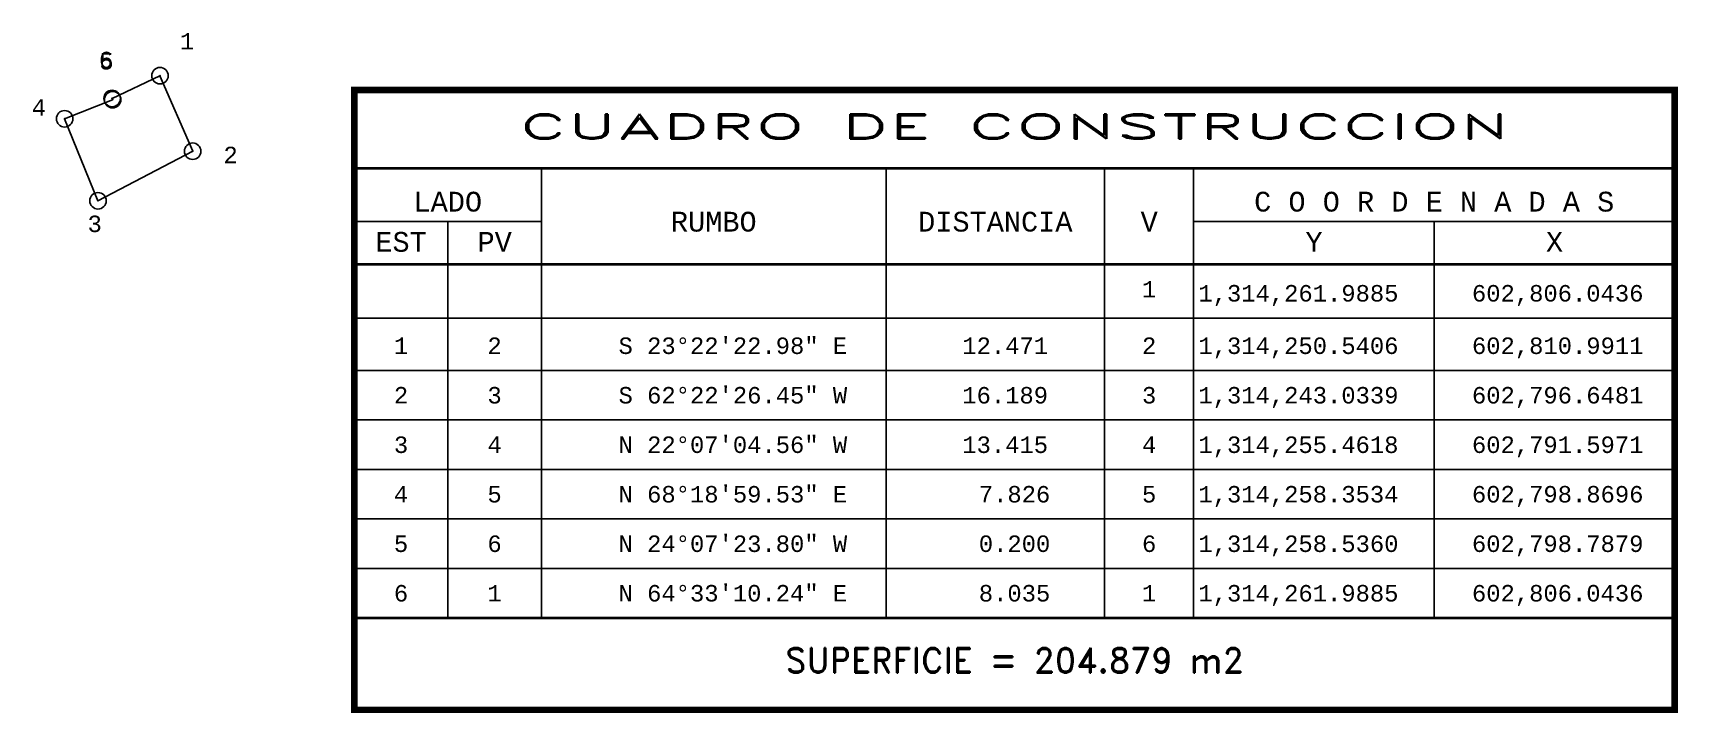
# Model space of a CAD drawing. Header units: millimetres. Extents: x 602787 to 603036, y 1314165 to 1314268.
import ezdxf
from ezdxf.enums import TextEntityAlignment as Align

# ---------------------------------------------------------------- set-up
doc = ezdxf.new("R2010")
doc.units = ezdxf.units.MM
doc.header["$PDMODE"] = 32
doc.header["$PDSIZE"] = 2.5
for name, color, linetype in [('CVL_CUADCON', 1, 'Continuous'), ('CVL_CUADCON_LIN', 8, 'Continuous'), ('CVL_CUADCON_TIT', 1, 'Continuous'), ('CVL_CUADCON_TX', 2, 'Continuous'), ('CVL_PUNTO', 2, 'Continuous'), ('CVL_PUNTO_NUM', 2, 'Continuous')]:
    doc.layers.add(name, color=color, linetype=linetype)
doc.styles.add('HUECA1', font='hueca1.shx')
doc.styles.add('MONOTXT4', font='monotxt4.shx')

msp = doc.modelspace()

# ---------------------------------------------------------------- linework, layer by layer
at = {"color": 2}
msp.add_lwpolyline([(602806.04, 1314261.99), (602798.79, 1314258.54), (602798.87, 1314258.35), (602791.6, 1314255.46), (602796.65, 1314243.03), (602810.99, 1314250.54), (602806.04, 1314261.99)], dxfattribs=at)
at = {"layer": 'CVL_CUADCON', "color": 1, "linetype": 'Continuous', "const_width": 1, "flags": 128}
msp.add_lwpolyline([(602835.47, 1314259.82), (603035.4, 1314259.82), (603035.4, 1314165.9), (602835.47, 1314165.9)], close=True, dxfattribs=at)
at = {"layer": 'CVL_CUADCON', "color": 1, "linetype": 'Continuous', "const_width": 0.375, "flags": 128}
for points in [[(602835.47, 1314247.95), (603035.4, 1314247.95)], [(602835.47, 1314233.4), (603035.4, 1314233.4)], [(602835.47, 1314179.82), (603035.4, 1314179.82)]]:
    msp.add_lwpolyline(points, dxfattribs=at)
at = {"layer": 'CVL_CUADCON_LIN', "color": 8, "linetype": 'Continuous'}
for p, q in [((602863.79, 1314247.95), (602863.79, 1314179.82)), ((602915.97, 1314247.95), (602915.97, 1314179.82)), ((602949.07, 1314247.95), (602949.07, 1314179.82)), ((602962.54, 1314247.95), (602962.54, 1314179.82)), ((602835.47, 1314239.88), (602863.79, 1314239.88)), ((602849.62, 1314239.88), (602849.62, 1314179.82)), ((602962.54, 1314239.88), (603035.4, 1314239.88)), ((602998.97, 1314239.88), (602998.97, 1314179.82)), ((602835.47, 1314225.27), (603035.4, 1314225.27)), ((602835.47, 1314217.32), (603035.4, 1314217.32)), ((602835.47, 1314209.82), (603035.4, 1314209.82)), ((602835.47, 1314202.32), (603035.4, 1314202.32)), ((602835.47, 1314194.82), (603035.4, 1314194.82)), ((602835.47, 1314187.32), (603035.4, 1314187.32)), ((602835.47, 1314179.82), (603035.4, 1314179.82))]:
    msp.add_line(p, q, dxfattribs=at)
at = {"layer": 'CVL_PUNTO', "color": 2}
for p in [(602806.04, 1314261.99), (602798.79, 1314258.54), (602798.87, 1314258.35), (602791.6, 1314255.46), (602810.99, 1314250.54), (602796.65, 1314243.03)]:
    msp.add_point(p, dxfattribs=at)

# ---------------------------------------------------------------- texts
at = {"layer": 'CVL_CUADCON_TIT', "color": 1, "style": 'HUECA1', "width": 1.758658}
msp.add_text('CUADRO DE CONSTRUCCION', height=3.75, dxfattribs=at).set_placement((602860.47, 1314252.4), (603010.4, 1314252.4), align=Align.FIT)
at = {"layer": 'CVL_CUADCON_TIT', "color": 1, "style": 'MONOTXT4'}
for s, p in [('LADO', (602849.62, 1314241.4)), ('C O O R D E N A D A S', (602998.97, 1314241.4)), ('EST', (602842.54, 1314235.31)), ('PV', (602856.72, 1314235.31)), ('Y', (602980.77, 1314235.31)), ('X', (603017.19, 1314235.31))]:
    msp.add_text(s, height=3, dxfattribs=at).set_placement(p, align=Align.CENTER)
at = {"layer": 'CVL_CUADCON_TIT', "color": 1}
for s, height, style, p in [('RUMBO', 3, 'MONOTXT4', (602889.89, 1314239.87)), ('DISTANCIA', 3, 'MONOTXT4', (602932.52, 1314239.87)), ('V', 3, 'MONOTXT4', (602955.82, 1314239.87)), ('SUPERFICIE = 204.879 m2', 3.75, 'HUECA1', (602935.43, 1314173.4))]:
    msp.add_text(s, height=height, dxfattribs=dict(at, style=style)).set_placement(p, align=Align.MIDDLE)
at = {"layer": 'CVL_CUADCON_TX', "color": 2, "style": 'MONOTXT4'}
for s, p in [('1', (602955.81, 1314228.39)), ('1', (602842.54, 1314219.82)), ('2', (602856.7, 1314219.82)), ('2', (602955.81, 1314219.82)), ('2', (602842.54, 1314212.32)), ('3', (602856.7, 1314212.32)), ('3', (602955.81, 1314212.32)), ('3', (602842.54, 1314204.82)), ('4', (602856.7, 1314204.82)), ('4', (602955.81, 1314204.82)), ('4', (602842.54, 1314197.32)), ('5', (602856.7, 1314197.32)), ('5', (602955.81, 1314197.32)), ('5', (602842.54, 1314189.82)), ('6', (602856.7, 1314189.82)), ('6', (602955.81, 1314189.82)), ('6', (602842.54, 1314182.32)), ('1', (602856.7, 1314182.32)), ('1', (602955.81, 1314182.32))]:
    msp.add_text(s, height=2.5, dxfattribs=at).set_placement(p, align=Align.CENTER)
for s, p in [('1,314,261.9885', (602963.27, 1314227.77)), ('602,806.0436', (603004.69, 1314227.77)), ('S 23%%d22\'22.98" E', (602875.47, 1314219.82)), ('12.471', (602927.52, 1314219.82)), ('1,314,250.5406', (602963.27, 1314219.82)), ('602,810.9911', (603004.69, 1314219.82)), ('S 62%%d22\'26.45" W', (602875.47, 1314212.32)), ('16.189', (602927.52, 1314212.32)), ('1,314,243.0339', (602963.27, 1314212.32)), ('602,796.6481', (603004.69, 1314212.32)), ('N 22%%d07\'04.56" W', (602875.47, 1314204.82)), ('13.415', (602927.52, 1314204.82)), ('1,314,255.4618', (602963.27, 1314204.82)), ('602,791.5971', (603004.69, 1314204.82)), ('N 68%%d18\'59.53" E', (602875.47, 1314197.32)), ('7.826', (602930.02, 1314197.32)), ('1,314,258.3534', (602963.27, 1314197.32)), ('602,798.8696', (603004.69, 1314197.32)), ('N 24%%d07\'23.80" W', (602875.47, 1314189.82)), ('0.200', (602930.02, 1314189.82)), ('1,314,258.5360', (602963.27, 1314189.82)), ('602,798.7879', (603004.69, 1314189.82)), ('N 64%%d33\'10.24" E', (602875.47, 1314182.32)), ('8.035', (602930.02, 1314182.32)), ('1,314,261.9885', (602963.27, 1314182.32)), ('602,806.0436', (603004.69, 1314182.32))]:
    msp.add_text(s, height=2.5, dxfattribs=at).set_placement(p)
at = {"layer": 'CVL_PUNTO_NUM', "color": 2, "style": 'MONOTXT4'}
for s, p in [('1', (602809.06, 1314265.97)), ('6', (602796.78, 1314263.12)), ('5', (602796.86, 1314262.93)), ('4', (602786.62, 1314255.92)), ('2', (602815.65, 1314248.72)), ('3', (602795.08, 1314238.29))]:
    msp.add_text(s, height=2.5, dxfattribs=at).set_placement(p)

doc.saveas('drawing.dxf')
